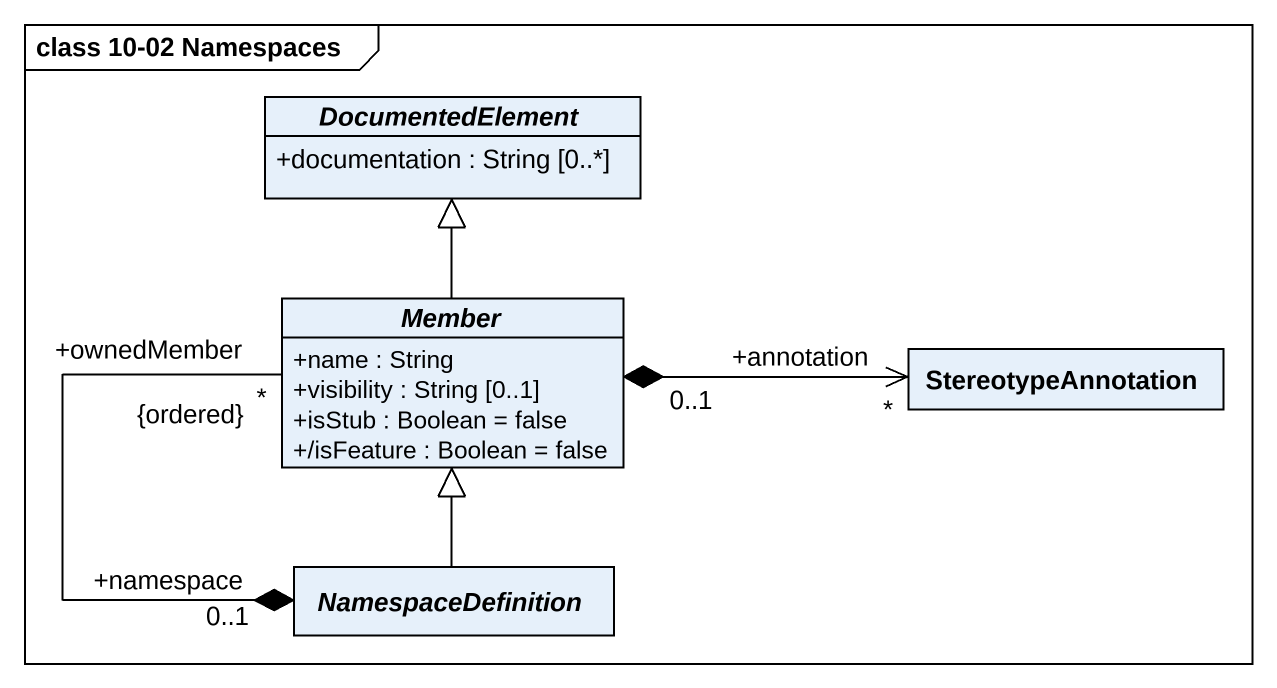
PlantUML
@startuml
mainframe class 10-02 Namespaces
hide circle
hide empty members
skinparam classAttributeIconSize 0
abstract class DocumentedElement {
  +documentation : String [0..*]
}
abstract class Member {
  +name : String
  +visibility : String [0..1]
  +isStub : Boolean = false
  +/isFeature : Boolean = false
}
class StereotypeAnnotation
abstract class NamespaceDefinition
Member -up-|> DocumentedElement
Member "0..1" *-right-> "+annotation\n*" StereotypeAnnotation
NamespaceDefinition -up-|> Member
NamespaceDefinition "+namespace\n0..1" *-up- "+ownedMember\n*\n{ordered}" Member
@enduml
